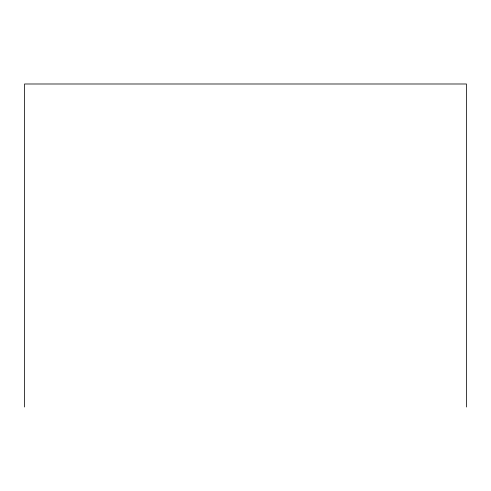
<?xml version="1.0" encoding="UTF-8"?>
<svg xmlns="http://www.w3.org/2000/svg" width="491" height="491" viewBox="0 0 491 491"><rect width="100%" height="100%" fill="white"/><g stroke="black" fill="none" stroke-linecap="round" stroke-linejoin="round"><path stroke-width="0.74" d="M466.45 407.008L466.45 83.992L24.55 83.992L24.55 407.008"/></g></svg>
